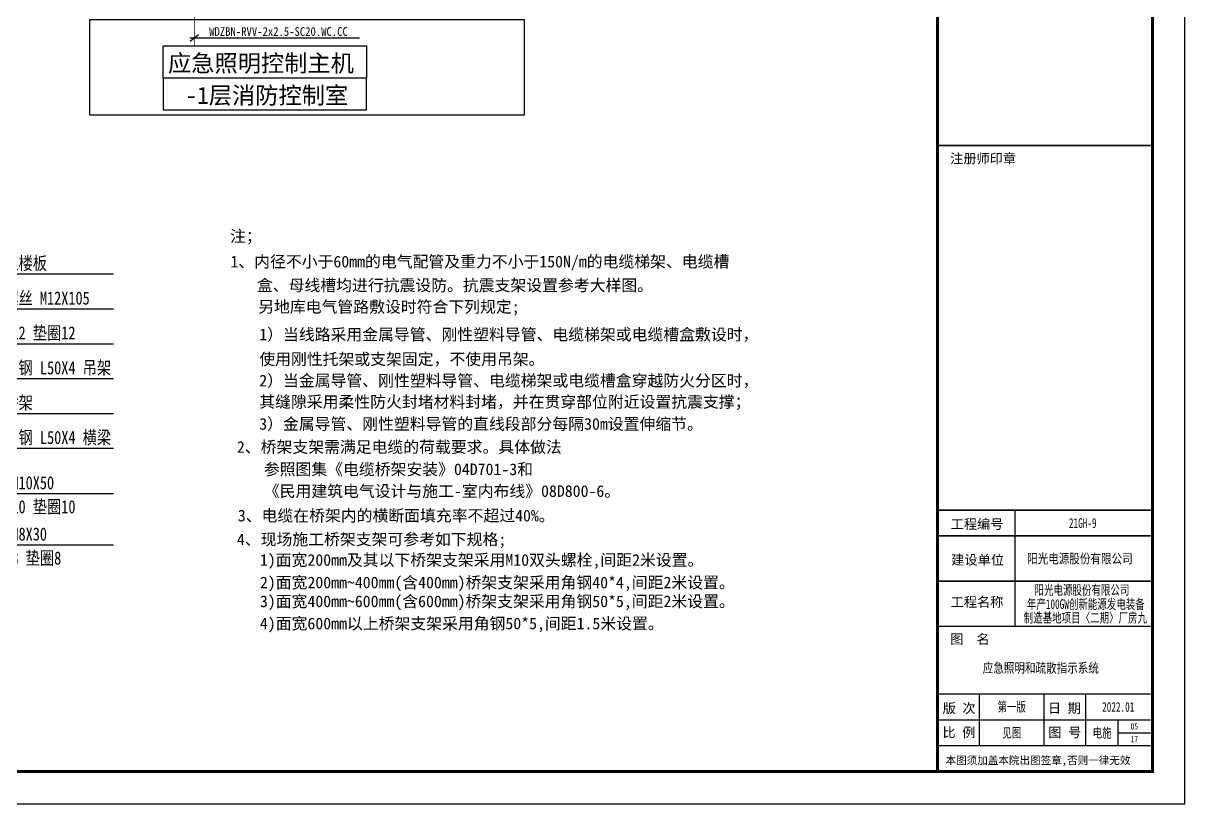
# Model space of a CAD drawing. Header units: millimetres. Extents: x -633009578 to 5705885, y -633235091 to 2571734.
# Drawn here: x 2508360 to 2544355, y 1986571 to 2010760 of the extents above; entities that cross this region are included whole.
import ezdxf
from ezdxf.enums import TextEntityAlignment as Align

# ---------------------------------------------------------------- set-up
doc = ezdxf.new("R2010")
doc.units = ezdxf.units.MM
doc.header["$LTSCALE"] = 1000
doc.header["$MEASUREMENT"] = 0
doc.layers.get('0').update_dxf_attribs({"color": 9})
for name, color, linetype in [('PUB_DIM', 3, 'Continuous'), ('PUB_TITLE', 4, 'Continuous'), ('QD', 7, 'Continuous'), ('TERM', 2, 'Continuous'), ('设备-箱柜', 3, 'Continuous'), ('院图签、封面151013$0$PUB_TITLE', 153, 'Continuous'), ('院图签、封面151013$0$图签文字', 4, 'Continuous')]:
    doc.layers.add(name, color=color, linetype=linetype)
doc.styles.add('-宋体', font='simhei.ttf', dxfattribs={"width": 0.8})
doc.styles.add('_HZTXT', font='simhei.ttf', dxfattribs={"width": 0.8, "bigfont": 'hztxt.shx'})
doc.styles.add('院图签、封面151013$0$-宋体', font='simhei.ttf', dxfattribs={"width": 0.8})

# ---------------------------------------------------------------- blocks, each defined once
blk = doc.blocks.new('_dimx')
blk.add_line((-150, 0), (150, 0))
at = {"const_width": 50}
blk.add_lwpolyline([(-70, -70), (70, 70)], dxfattribs=at)
blk = doc.blocks.new('$TelecSys$00000011')
at = {"const_width": 0.5}
blk.add_lwpolyline([(-0.25, 0, 1), (0.25, 0, 1)], format="xyb", close=True, dxfattribs=at)
blk = doc.blocks.new('G$C2C897DA0')
h = blk.add_hatch()
h.set_pattern_fill('AN33C', color=251, scale=1125, style=0)
h.set_pattern_definition([(50, (-346910, -71755.9), (806.9177, -70.5962), [84.375, -928.125]), (355, (-346910, -71755.9), (-156.0953, 846.2162), [67.5, -742.5]), (100.4514, (-346842.8, -71761.8), (650.823, 775.6195), [71.7077, -788.7849]), (46.1842, (-346910, -71530.9), (1200.6462, -186.209), [126.5625, -1392.1875]), (96.6356, (-346810, -71546.4), (1051.4955, 1095.8826), [107.5616, -1183.177]), (351.1842, (-346910, -71530.9), (1051.4947, 1095.8834), [101.25, -1113.75]), (21, (-346797.5, -71587.1), (671.5204, -452.9463), [84.375, -928.125]), (326, (-346797.5, -71587.1), (273.7297, 815.7938), [67.5, -742.5]), (71.4514, (-346741.56, -71624.9), (945.2505, 362.8468), [71.7077, -788.7849]), (37.5, (-346910.02, -71755.88), (13.67984, 374.50559), [0, -733.5, 0, -753.75, 0, -745.3125]), (7.5, (-346910, -71755.88), (295.95323, 443.71318), [0, -429.75, 0, -716.625, 0, -284.0625]), (327.5, (-347160.9, -71755.88), (600.55024, -25.37423), [0, -281.25, 0, -877.5, 0, -1164.375]), (317.5, (-347273.4, -71755.9), (656.08444, 112.6181), [0, -365.625, 0, -582.75, 0, -826.875])])
h.paths.add_polyline_path([(1800, 4295), (-6075, 4295), (-6075, 2945), (1800, 2945)])
at = {"ltscale": 0.001}
for p, q in [((-6075, 4295), (1800, 4295)), ((-4828, 3260), (-4757, 3260)), ((-4018, 3260), (-3947, 3260)), ((-328, 3260), (-257, 3260)), ((482, 3260), (553, 3260)), ((-6075, 2945), (1800, 2945)), ((-4972, 2855), (-4972, 2945)), ((-4972, 2855), (-3802, 2855)), ((-4500, 2855), (-4500, -2005)), ((-4275, 2855), (-4275, -2005)), ((-3802, 2855), (-3802, 2945)), ((-472, 2855), (-472, 2945)), ((-472, 2855), (698, 2855)), ((0, 2855), (0, -2005)), ((225, 2855), (225, -2005)), ((698, 2855), (698, 2945)), ((-3262, -633), (-3262, -1533)), ((-3262, -633), (-1012, -633)), ((-1012, -633), (-1012, -1533)), ((-4725, -1780), (-4725, -1555)), ((-4725, -1555), (450, -1555)), ((-4725, -1780), (450, -1780)), ((-1012, -1533), (-3262, -1533)), ((-2736, -1533), (-2665, -1533)), ((-1539, -1533), (-1610, -1533)), ((450, -1555), (450, -1780)), ((-4500, -2005), (-4275, -2005)), ((0, -2005), (225, -2005))]:
    blk.add_line(p, q, dxfattribs=at)
at = {"color": 252}
for p, q in [((6367, 4002), (553, 4002)), ((6367, 3102), (553, 3102)), ((518, 2692), (518, 2202)), ((6367, 2202), (518, 2202)), ((6367, 1302), (112, 1302)), ((-1012, -1083), (553, 402)), ((6367, 402), (553, 402)), ((-680, -1668), (553, -498)), ((6367, -498), (553, -498)), ((-1575, -1718), (553, -2992)), ((6367, -1668), (112, -1668)), ((6367, -2992), (553, -2992))]:
    blk.add_line(p, q, dxfattribs=at)
for p, q in [((-4828, 3260), (-4828, 2692)), ((-4757, 3260), (-4757, 2692)), ((-4018, 3260), (-4018, 2692)), ((-3947, 3260), (-3947, 2692)), ((-328, 3260), (-328, 2692)), ((-257, 3260), (-257, 2692)), ((482, 3260), (482, 2692)), ((553, 3260), (553, 2692)), ((-4835, 2855), (-4835, 2797)), ((-4751, 2855), (-4751, 2797)), ((-4025, 2855), (-4025, 2797)), ((-3941, 2855), (-3941, 2797)), ((-335, 2855), (-335, 2797)), ((-251, 2855), (-251, 2797)), ((475, 2855), (475, 2797)), ((559, 2855), (559, 2797)), ((-4757, 2692), (-4828, 2692)), ((-3947, 2692), (-4018, 2692)), ((-257, 2692), (-328, 2692)), ((553, 2692), (482, 2692)), ((-2743, -1555), (-2743, -1613)), ((-2736, -1533), (-2736, -1718)), ((-2665, -1718), (-2736, -1718)), ((-2665, -1533), (-2665, -1718)), ((-2658, -1555), (-2658, -1613)), ((-1617, -1555), (-1617, -1613)), ((-1610, -1533), (-1610, -1718)), ((-1610, -1718), (-1539, -1718)), ((-1539, -1533), (-1539, -1718)), ((-1532, -1555), (-1532, -1613))]:
    blk.add_line(p, q)
for points in [[(-4717, 2855), (-4717, 2797), (-4868, 2797), (-4868, 2855)], [(-3907, 2855), (-3907, 2797), (-4058, 2797), (-4058, 2855)], [(-217, 2855), (-217, 2797), (-368, 2797), (-368, 2855)], [(593, 2855), (593, 2797), (442, 2797), (442, 2855)], [(-2624, -1475), (-2624, -1533), (-2776, -1533), (-2776, -1475)], [(-1651, -1475), (-1651, -1533), (-1499, -1533), (-1499, -1475)], [(-2624, -1555), (-2624, -1613), (-2776, -1613), (-2776, -1555)], [(-1651, -1555), (-1651, -1613), (-1499, -1613), (-1499, -1555)]]:
    blk.add_lwpolyline(points, close=True)
at = {"ltscale": 0.001}
for centre in [(-4388, -1668), (112, -1668)]:
    blk.add_circle(centre, 48.4, dxfattribs=at)
for points in [[(-4757, 2793), (-4828, 2774), (-4757, 2760), (-4828, 2741), (-4757, 2727), (-4828, 2708), (-4757, 2692)], [(-3947, 2793), (-4018, 2774), (-3947, 2760), (-4018, 2741), (-3947, 2727), (-4018, 2708), (-3947, 2692)], [(-257, 2793), (-328, 2774), (-257, 2760), (-328, 2741), (-257, 2727), (-328, 2708), (-257, 2692)], [(553, 2793), (482, 2774), (553, 2760), (482, 2741), (553, 2727), (482, 2708), (553, 2692)], [(-2665, -1617), (-2736, -1636), (-2665, -1650), (-2736, -1669), (-2665, -1683), (-2736, -1702), (-2665, -1718)], [(-1610, -1617), (-1539, -1636), (-1610, -1650), (-1539, -1669), (-1610, -1683), (-1539, -1702), (-1610, -1718)]]:
    blk.add_spline(points, degree=3)
at = {"layer": 'PUB_DIM'}
for p, q in [((-5351, 2945), (-6075, 2945)), ((-5351, 2945), (-6075, 2945)), ((-5888, 2946), (-5888, 2946)), ((-5888, 2832), (-5888, -1554)), ((-2700, -408), (-2700, 317)), ((-2700, -408), (-2700, 317)), ((-1575, -408), (-1575, 317)), ((-1575, -408), (-1575, 317)), ((-2699, 129), (-2698, 129)), ((-1688, 129), (-2588, 129)), ((-1574, 129), (-1574, 129)), ((-5351, -1555), (-6075, -1555)), ((-5351, -1555), (-6075, -1555)), ((-5888, -1554), (-5888, -1554)), ((-4388, -2231), (-4388, -2955)), ((-4388, -2231), (-4388, -2955)), ((-3262, -2231), (-3262, -2955)), ((-3262, -2231), (-3262, -2955)), ((-1012, -2231), (-1012, -2955)), ((-1012, -2231), (-1012, -2955)), ((112, -2231), (112, -2955)), ((112, -2231), (112, -2955)), ((-4388, -2767), (-4389, -2767)), ((-4275, -2767), (-3375, -2767)), ((-3263, -2767), (-3264, -2767)), ((-3150, -2767), (-1125, -2767)), ((-1013, -2767), (-1014, -2767)), ((-900, -2767), (0, -2767)), ((112, -2767), (111, -2767))]:
    blk.add_line(p, q, dxfattribs=at)
at = {"layer": 'QD', "color": 0}
blk.add_line((-2950, -4451), (-81, -4451), dxfattribs=at)
at = {"layer": 'PUB_DIM'}
for p, xscale, yscale, zscale, rotation in [((-5888, 2945), 0.750000000349246, 0.750000000349246, 0.750000000349246, 270), ((-5888, 2945), 0.750000000349246, 0.750000000349246, 0.750000000349246, 270), ((-2700, 129), 0.7499999993015081, 0.7499999993015081, 0.7499999993015081, 180), ((-2700, 129), 0.7499999993015081, 0.7499999993015081, 0.7499999993015081, 180), ((-1575, 129), 0.7499999993015081, 0.7499999993015081, 0.7499999993015081, 180), ((-5888, -1555), 0.750000000349246, 0.750000000349246, 0.750000000349246, 270), ((-5888, -1555), 0.750000000349246, 0.750000000349246, 0.750000000349246, 270)]:
    blk.add_blockref('_dimx', p, dxfattribs=dict(at, xscale=xscale, yscale=yscale, zscale=zscale, rotation=rotation))
at = {"layer": 'PUB_DIM', "xscale": 0.7499999993015081, "yscale": 0.7499999993015081, "zscale": 0.7499999993015081}
for p in [(-4388, -2767), (-3262, -2767), (-1012, -2767), (112, -2767), (112, -2767)]:
    blk.add_blockref('_dimx', p, dxfattribs=at)
at = {"layer": 'TERM', "xscale": -75.58272000169381, "yscale": 75.5827199985506, "zscale": 75.58272000000002}
for p in [(553, 4002), (553, 3102), (518, 2692), (112, 1302), (-1012, -1083), (-1575, -1718), (-680, -1668)]:
    blk.add_blockref('$TelecSys$00000011', p, dxfattribs=at)
at = {"color": 7, "style": '_HZTXT', "width": 0.8}
blk.add_text('根据层高核定', height=337.5, rotation=90, dxfattribs=at).set_placement((-5941, -232))
at = {"layer": 'PUB_DIM', "color": 7, "style": '_HZTXT', "width": 0.8}
for s, p in [('混凝土楼板', (2814, 4120)), ('膨胀螺丝 M12X105', (2814, 3220)), ('螺母M12 垫圈12', (2814, 2320)), ('镀锌角钢 L50X4 吊架', (2814, 1420)), ('电缆桥架', (2814, 520)), ('镀锌角钢 L50X4 横梁', (2814, -380)), ('螺栓 M10X50', (2814, -1550)), ('螺母M10 垫圈10', (2814, -2169)), ('螺栓 M8X30', (2814, -2875)), ('螺母M8 垫圈8', (2814, -3494))]:
    blk.add_text(s, height=337.5, dxfattribs=at).set_placement(p)
at = {"layer": 'PUB_DIM', "color": 7, "attachment_point": 5, "style": '_HZTXT'}
for s, insert, char_height in [('W/2', (-2138, 354), 337.5), ('70', (-3825, -2542), 337.5), ('W', (-2138, -2542), 338), ('70', (-450, -2542), 337.5)]:
    blk.add_mtext(s, dxfattribs=dict(at, insert=insert, char_height=char_height))
at = {"layer": 'QD', "color": 0, "style": '_HZTXT', "width": 0.8}
blk.add_text('吊架安装', height=720, dxfattribs=at).set_placement((-2900, -4298))
blk = doc.blocks.new('G$CC712DEA7')
at = {"layer": 'PUB_TITLE', "color": 7, "ltscale": 100, "style": '-宋体'}
for s, p in [('注；', (-873, 6020)), ('1、内径不小于60mm的电气配管及重力不小于150N/m的电缆梯架、电缆槽', (-862, 5364)), ('盒、母线槽均进行抗震设防。抗震支架设置参考大样图。', (-178, 4752)), ('另地库电气管路敷设时符合下列规定;', (-145, 4197)), ('1）当线路采用金属导管、刚性塑料导管、电缆梯架或电缆槽盒敷设时，', (-117, 3481)), ('使用刚性托架或支架固定，不使用吊架。', (-117, 2846)), ('2）当金属导管、刚性塑料导管、电缆梯架或电缆槽盒穿越防火分区时，', (-117, 2290)), ('其缝隙采用柔性防火封堵材料封堵，并在贯穿部位附近设置抗震支撑；', (-117, 1743)), ('3）金属导管、刚性塑料导管的直线段部分每隔30m设置伸缩节。', (-117, 1172)), ('2、桥架支架需满足电缆的荷载要求。具体做法', (-694, 576)), ('参照图集《电缆桥架安装》04D701-3和', (0, 0)), ('《民用建筑电气设计与施工-室内布线》08D800-6。', (0, -563)), ('3、电缆在桥架内的横断面填充率不超过40%%%。', (-671, -1196)), ('4、现场施工桥架支架可参考如下规格;', (-694, -1809)), ('1)面宽200mm及其以下桥架支架采用M10双头螺栓,间距2米设置。', (-100, -2342)), ('2)面宽200mm~400mm(含400mm)桥架支架采用角钢40*4,间距2米设置。', (-100, -2923)), ('3)面宽400mm~600mm(含600mm)桥架支架采用角钢50*5,间距2米设置。', (-100, -3410)), ('4)面宽600mm以上桥架支架采用角钢50*5,间距1.5米设置。', (-100, -3982))]:
    blk.add_text(s, height=300, dxfattribs=at).set_placement(p)
blk = doc.blocks.new('G$C30390A01')
at = {"layer": '院图签、封面151013$0$图签文字', "color": 6, "style": '院图签、封面151013$0$-宋体', "width": 0.7}
for s, p in [('阳光电源股份有限公司', (460, -424)), ('年产100GW创新能源发电装备', (224, -862)), ('制造基地项目〈二期〉厂房九', (125, -1285))]:
    blk.add_text(s, height=300, dxfattribs=at).set_placement(p)
blk = doc.blocks.new('建筑图框_A0')
for p, q in [((118900, 0), (118900, 84100)), ((117900, 1000), (117900, 83100))]:
    blk.add_line(p, q)
at = {"layer": '院图签、封面151013$0$PUB_TITLE'}
for p, q in [((112538, 1800), (112538, 3411)), ((114538, 1800), (114538, 3411)), ((115838, 1800), (115838, 3411)), ((111238, 2600), (117838, 2600)), ((116838, 1800), (116838, 2600)), ((116838, 2200), (117838, 2200))]:
    blk.add_line(p, q, dxfattribs=at)
blk.add_lwpolyline([(0, 0), (118900, 0), (118900, 84100), (0, 84100)], close=True, dxfattribs=at)
at = {"layer": '院图签、封面151013$0$PUB_TITLE', "const_width": 100}
blk.add_lwpolyline([(2500, 1000), (117900, 1000), (117900, 83100), (2500, 83100)], close=True, dxfattribs=at)
at = {"layer": '院图签、封面151013$0$PUB_TITLE'}
for points, const_width in [([(111238, 1000), (111238, 83100)], 100), ([(111238, 20400), (117838, 20400)], 48), ([(111238, 9100), (117838, 9100)], 48), ([(111238, 9100), (117838, 9100)], 48), ([(113638, 5500), (113638, 9100)], 48), ([(111238, 8300), (117838, 8300)], 48), ([(111238, 8300), (117838, 8300)], 48), ([(111238, 6900), (117838, 6900)], 48), ([(111238, 6900), (117838, 6900)], 48), ([(111238, 5500), (117838, 5500)], 48), ([(111238, 5500), (117838, 5500)], 48), ([(111238, 3400), (117838, 3400)], 48), ([(111238, 1800), (117838, 1800)], 48)]:
    blk.add_lwpolyline(points, dxfattribs=dict(at, const_width=const_width))
at = {"layer": '院图签、封面151013$0$PUB_TITLE', "style": '院图签、封面151013$0$-宋体'}
for s, height, p in [('注册师印章', 300, (111628, 19847)), ('工程编号', 300, (111644, 8519)), ('建设单位', 300, (111663, 7409)), ('工程名称', 300, (111644, 6104)), ('图  名', 300, (111628, 4952)), ('版 次', 300, (111397, 2811)), ('日 期', 300, (114658, 2814)), ('比 例', 300, (111390, 2063)), ('图 号', 300, (114672, 2063)), ('本图须加盖本院出图签章,否则一律无效', 240, (111488, 1224))]:
    blk.add_text(s, height=height, dxfattribs=at).set_placement(p)
at = {"layer": '院图签、封面151013$0$图签文字', "color": 6, "style": '院图签、封面151013$0$-宋体'}
for tag, height, width, p in [('工程主持人', 400, 0.8, (114688, 36700)), ('审定', 400, 0.8, (114688, 35900)), ('审核', 400, 0.8, (114688, 35100)), ('专业负责人', 400, 0.8, (114688, 34300)), ('校对', 400, 0.8, (114688, 33500)), ('设计', 400, 0.8, (114688, 32700)), ('方案设计人', 400, 0.8, (114688, 31900)), ('工程编号', 300, 0.7, (115738, 8700)), ('版次', 300, 0.7, (113538, 3006)), ('日期', 300, 0.7, (116838, 3000)), ('比例', 300, 0.7, (113538, 2200)), ('图号_X施', 300, 0.7, (116338, 2200)), ('图号', 200, 0.7, (117338, 2400)), ('图号_总数', 200, 0.7, (117338, 2000))]:
    blk.add_attdef(tag, text='', height=height, dxfattribs=dict(at, width=width)).set_placement(p, align=Align.MIDDLE_CENTER)
at = {"layer": '院图签、封面151013$0$图签文字', "color": 6, "style": '院图签、封面151013$0$-宋体', "width": 0.7}
for tag, p in [('建设单位_001', (115736, 7446)), ('工程名称_001', (115734, 6045)), ('图名_001', (114543, 4060))]:
    blk.add_attdef(tag, p, '', height=300, dxfattribs=at)

msp = doc.modelspace()

# ---------------------------------------------------------------- linework, layer by layer
at = {"color": 3, "linetype": 'Continuous'}
msp.add_line((2513787.1, 2010396.3), (2513529.9, 2010195.2), dxfattribs=at)
at = {"color": 6}
msp.add_lwpolyline([(2513658.1, 2031350.5, 17.6, 17.6, 0), (2513658.1, 2026611.1, 17.6, 17.6, 0.2231073), (2513689.9, 2026543.3, 17.6, 17.6, 0), (2514141.8, 2026168.2, 17.6, 17.6, 0), (2513746.1, 2026168.2, 17.6, 17.6, 0.4142136), (2513658.1, 2026080.2, 17.6, 17.6, 0), (2513658.1, 2020964.7, 17.6, 17.6, 0.2231073), (2513689.9, 2020896.9, 17.6, 17.6, 0), (2514141.8, 2020521.8, 17.6, 17.6, 0), (2513746.1, 2020521.8, 17.6, 17.6, 0.4142136), (2513658.1, 2020433.8, 17.6, 17.6, 0), (2513658.1, 2015469.4, 17.6, 17.6, 0.2231073), (2513689.9, 2015401.7, 17.6, 17.6, 0), (2514141.8, 2015035.1, 17.6, 17.6, 0), (2513746.1, 2015035.1, 17.6, 17.6, 0.4142136), (2513658.1, 2014947.1, 17.6, 19.8, 0), (2513658.1, 2010054.8, 19.8, 0, 0)], format="xyseb", dxfattribs=at)
for points in [[(2510422, 2010877.8), (2523887.7, 2010877.8), (2523887.7, 2007910.1), (2510422, 2007910.1)], [(2512700.4, 2010054.8), (2519000.4, 2010054.8), (2519000.4, 2009062.3), (2512700.4, 2009062.3)], [(2512700.4, 2008080.3), (2519000.4, 2008080.3), (2519000.4, 2009062.3), (2512700.4, 2009062.3)]]:
    msp.add_lwpolyline(points, close=True)
at = {"color": 3, "linetype": 'Continuous'}
msp.add_lwpolyline([(2518776.3, 2010295.7), (2513520, 2010295.7)], dxfattribs=at)

# ---------------------------------------------------------------- block references
at = {"xscale": 1.2, "yscale": 1.2, "zscale": 1.2}
for name, p in [('G$CC712DEA7', (2515815, 1996756.9)), ('G$C2C897DA0', (2503512.4, 1998177.1))]:
    msp.add_blockref(name, p, dxfattribs=at)
at = {"layer": '设备-箱柜'}
ref = msp.add_blockref('建筑图框_A0', (2425455.3, 1986571.4), dxfattribs=at)
ref.add_attrib('图号_总数', '17', dxfattribs={"layer": '院图签、封面151013$0$图签文字', "color": 6, "height": 200, "style": '院图签、封面151013$0$-宋体', "width": 0.7}).set_placement((2542793.4, 1988571.5), align=Align.MIDDLE_CENTER)
ref.add_attrib('图号', '05', dxfattribs={"layer": '院图签、封面151013$0$图签文字', "color": 6, "height": 200, "style": '院图签、封面151013$0$-宋体', "width": 0.7}).set_placement((2542793.4, 1988971.5), align=Align.MIDDLE_CENTER)
ref.add_attrib('图号_X施', '电施', dxfattribs={"layer": '院图签、封面151013$0$图签文字', "color": 6, "height": 300, "style": '院图签、封面151013$0$-宋体', "width": 0.7}).set_placement((2541793.4, 1988771.6), align=Align.MIDDLE_CENTER)
ref.add_attrib('日期', '2022.01', dxfattribs={"layer": '院图签、封面151013$0$图签文字', "color": 6, "height": 300, "style": '院图签、封面151013$0$-宋体', "width": 0.7}).set_placement((2542293.4, 1989571.6), align=Align.MIDDLE_CENTER)
ref.add_attrib('比例', '见图', dxfattribs={"layer": '院图签、封面151013$0$图签文字', "color": 6, "height": 300, "style": '院图签、封面151013$0$-宋体', "width": 0.7}).set_placement((2538993.4, 1988771.6), align=Align.MIDDLE_CENTER)
ref.add_attrib('版次', '第一版', dxfattribs={"layer": '院图签、封面151013$0$图签文字', "color": 6, "height": 300, "style": '院图签、封面151013$0$-宋体', "width": 0.7}).set_placement((2538993.4, 1989577.1), align=Align.MIDDLE_CENTER)
ref.add_attrib('图名_001', '应急照明和疏散指示系统', (2538093.6, 1990632.7), dxfattribs={"layer": '院图签、封面151013$0$图签文字', "color": 6, "height": 300, "style": '院图签、封面151013$0$-宋体', "width": 0.8})
ref.add_attrib('建设单位_001', '阳光电源股份有限公司', (2539468.2, 1994019.3), dxfattribs={"layer": '院图签、封面151013$0$图签文字', "color": 6, "height": 300, "style": '院图签、封面151013$0$-宋体', "width": 0.8})
ref.add_attrib('工程编号', '21GH-9', dxfattribs={"layer": '院图签、封面151013$0$图签文字', "color": 6, "height": 300, "style": '院图签、封面151013$0$-宋体', "width": 0.7}).set_placement((2541193.4, 1995271.8), align=Align.MIDDLE_CENTER)
msp.add_blockref('G$C30390A01', (2539238.5, 1993471.8), dxfattribs=at)

# ---------------------------------------------------------------- texts
at = {"color": 3, "linetype": 'Continuous', "style": '-宋体', "width": 0.9}
msp.add_text('WDZBN-RVV-2x2.5-SC20.WC.CC', height=270, dxfattribs=at).set_placement((2514121.1, 2010367.8, 0))
at = {"color": 3, "linetype": 'Continuous', "style": '-宋体'}
for s, p in [('应急照明控制主机', (2512846.7, 2009258)), ('-1层消防控制室 ', (2513391, 2008262))]:
    msp.add_text(s, height=528, dxfattribs=at).set_placement(p)

doc.saveas('drawing.dxf')
